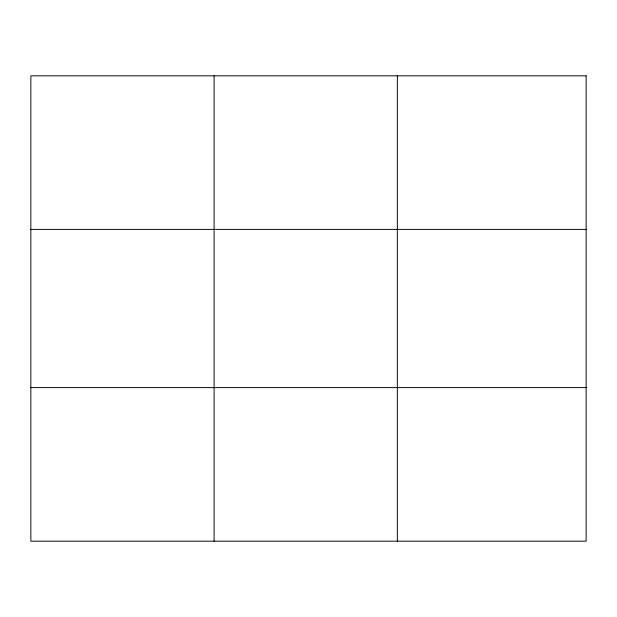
<?xml version="1.0" encoding="UTF-8"?>
<svg xmlns="http://www.w3.org/2000/svg" width="617" height="617" viewBox="0 0 617 617"><rect width="100%" height="100%" fill="white"/><g stroke="black" fill="none" stroke-linecap="round" stroke-linejoin="round"><path stroke-width="0.93" d="M214.099 75.829L214.099 541.171M397.348 75.829L397.348 541.171M30.85 229.393L586.15 229.393M30.85 387.607L586.15 387.607M586.15 75.829L586.15 541.171L30.85 541.171L30.85 75.829L586.15 75.829"/></g></svg>
